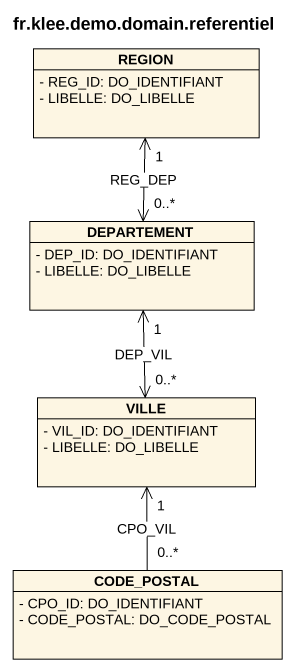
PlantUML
@startuml
title fr.klee.demo.domain.referentiel
hide circle
hide empty members
skinparam classAttributeIconSize 0
class REGION {
  - REG_ID: DO_IDENTIFIANT
  - LIBELLE: DO_LIBELLE
}
class DEPARTEMENT {
  - DEP_ID: DO_IDENTIFIANT
  - LIBELLE: DO_LIBELLE
}
class VILLE {
  - VIL_ID: DO_IDENTIFIANT
  - LIBELLE: DO_LIBELLE
}
class CODE_POSTAL {
  - CPO_ID: DO_IDENTIFIANT
  - CODE_POSTAL: DO_CODE_POSTAL
}
REGION "1" <--> "0..*" DEPARTEMENT : REG_DEP
DEPARTEMENT "1" <--> "0..*" VILLE : DEP_VIL
CODE_POSTAL "0..*" -up-> "1" VILLE : CPO_VIL
@enduml
